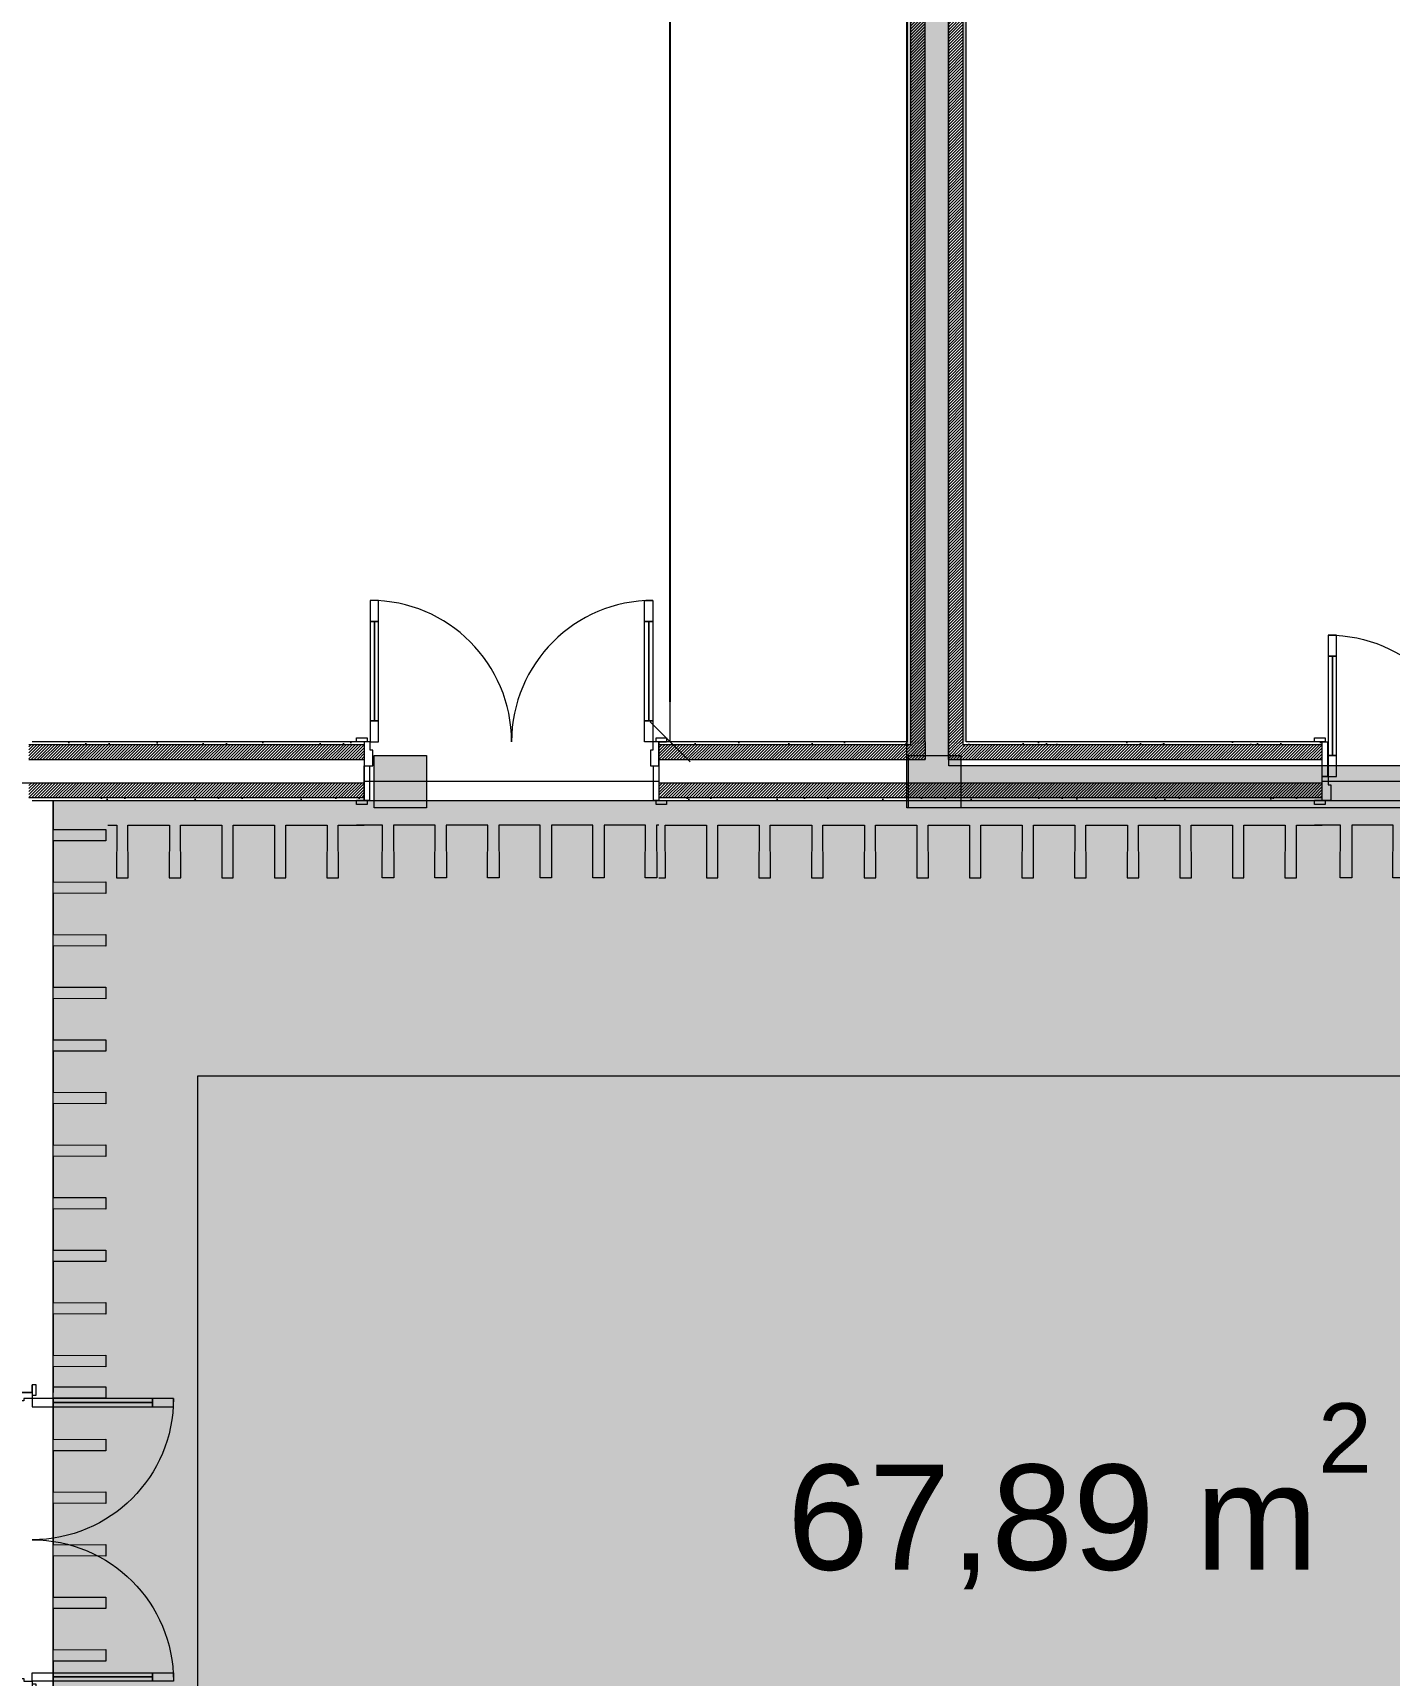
# Model space of a CAD drawing. Header units: millimetres. Extents: x -284281 to 1648660, y -821378 to -151356.
# Drawn here: x -240550 to -234104, y -221054 to -213245 of the extents above; entities that cross this region are included whole.
import ezdxf

# ---------------------------------------------------------------- set-up
doc = ezdxf.new("R2010")
doc.units = ezdxf.units.MM
doc.header["$MEASUREMENT"] = 0
doc.set_wipeout_variables(frame=1)
doc.linetypes.add('Wipeout_Contour', pattern=[1000, 0, -1000])
doc.layers.get('Defpoints').update_dxf_attribs({"color": 250})
for name, color, linetype in [('Cotations - 1_100', 7, 'Continuous'), ('Intérieur - Agencement', 7, 'Continuous'), ('Nouveau_Co-Structure', 7, 'Continuous'), ('Portes ARCHICAD', 7, 'Continuous'), ('Sols_ Dalles', 7, 'Continuous')]:
    doc.layers.add(name, color=color, linetype=linetype)
doc.styles.add('STYLE_GENERE_2', font='arial.ttf')
doc.dimstyles.new('STYLE_GENERE__1', dxfattribs={"dimtxt": 250, "dimasz": 190, "dimexe": 0.18, "dimexo": 0.0625, "dimgap": 0, "dimtad": 1, "dimtih": 1, "dimtoh": 1, "dimlfac": 0.001, "dimzin": 0, "dimdsep": 46, "dimtxsty": 'STYLE_GENERE_2', "dimblk": 'ARROWHEAD_6', "dimblk1": 'ARROWHEAD_6', "dimblk2": 'ARROWHEAD_6', "dimcen": 0.09, "dimse1": 1, "dimse2": 1, "dimclrd": 7, "dimclre": 7, "dimclrt": 7, "dimazin": 0, "dimtfac": 1, "dimtdec": 4, "dimtmove": 0, "dimatfit": 3, "dimfxl": 1, "dimtolj": 1, "dimtzin": 0, "dimarcsym": 0})
doc.dimstyles.new('STYLE_GENERE__2', dxfattribs={"dimtxt": 250, "dimasz": 190, "dimexe": 0.18, "dimexo": 0.0625, "dimgap": 0, "dimtad": 1, "dimlfac": 0.001, "dimzin": 0, "dimdsep": 46, "dimtxsty": 'STYLE_GENERE_2', "dimblk": 'ARROWHEAD_6', "dimblk1": 'ARROWHEAD_6', "dimblk2": 'ARROWHEAD_6', "dimcen": 0.09, "dimse1": 1, "dimse2": 1, "dimclrd": 7, "dimclre": 7, "dimclrt": 7, "dimazin": 0, "dimtfac": 1, "dimtdec": 4, "dimtmove": 0, "dimatfit": 3, "dimfxl": 1, "dimtolj": 1, "dimtzin": 0, "dimarcsym": 0})
pattern_1 = [(45, (0, 175), (-55.68466, 55.68466), [0, -52.5, 0, -78.75]), (110, (175, 175), (74.000794, 26.934086), [0, -38.5, 0, -66.5])]
pattern_2 = [(45, (0, 0), (-7.0710678, 7.0710678), [])]

# ---------------------------------------------------------------- blocks, each defined once
blk = doc.blocks.new('Porte double 25')
at = {"layer": 'Portes ARCHICAD', "color": 7, "linetype": 'Continuous', "lineweight": 5}
for p, q in [((-672, 672), (-672, 572)), ((-632, 672), (-672, 672)), ((-632, 572), (-632, 672)), ((632, 572), (632, 672)), ((632, 672), (672, 672)), ((672, 672), (672, 572)), ((-672, 572), (-632, 572)), ((-652, 572), (-652, 100)), ((672, 572), (632, 572)), ((652, 572), (652, 100)), ((-632, 100), (-672, 100)), ((-672, 100), (-672, 0)), ((-632, 0), (-632, 100)), ((632, 0), (632, 100)), ((632, 100), (672, 100)), ((672, 100), (672, 0)), ((-737, 0), (-737, 19)), ((-737, 19), (-687, 19)), ((-687, 0), (-737, 0)), ((-700, 0), (-737, 0)), ((-700, 0), (-737, 0)), ((-672, 0), (-700, 0)), ((-700, 0), (-700, -115)), ((-700, 0), (-700, -15)), ((-700, 0), (-700, -15)), ((-687, 19), (-687, 0)), ((-672, -40), (-672, 0)), ((-672, 0), (-632, 0)), ((672, 0), (632, 0)), ((700, 0), (672, 0)), ((672, 0), (672, -40)), ((687, 19), (737, 19)), ((687, 0), (687, 19)), ((737, 0), (687, 0)), ((700, -115), (700, 0)), ((700, 0), (700, -15)), ((700, 0), (700, -15)), ((700, 0), (737, 0)), ((700, 0), (737, 0)), ((737, 19), (737, 0)), ((-700, -15), (-700, -85)), ((-700, -15), (-700, -85)), ((-660, -40), (-672, -40)), ((-660, -115), (-660, -40)), ((672, -40), (660, -40)), ((660, -40), (660, -115)), ((700, -15), (700, -85)), ((700, -15), (700, -85)), ((-700, -85), (-700, -115)), ((-700, -85), (-700, -115)), ((-700, -280), (-700, -115)), ((-700, -115), (-675, -115)), ((-700, -115), (-660, -115)), ((-700, -115), (-700, -195)), ((-700, -115), (-700, -195)), ((-675, -115), (-675, -280)), ((660, -115), (700, -115)), ((675, -280), (675, -115)), ((675, -115), (700, -115)), ((700, -85), (700, -115)), ((700, -85), (700, -115)), ((700, -115), (700, -280)), ((700, -115), (700, -195)), ((700, -115), (700, -195)), ((-700, -195), (-700, -265)), ((-700, -195), (-700, -265)), ((700, -195), (700, -265)), ((700, -195), (700, -265)), ((-737, -299), (-737, -280)), ((-737, -280), (-687, -280)), ((-700, -280), (-737, -280)), ((-700, -280), (-737, -280)), ((-687, -299), (-737, -299)), ((-700, -265), (-700, -280)), ((-700, -265), (-700, -280)), ((-675, -280), (-700, -280)), ((-687, -280), (-687, -299)), ((700, -280), (675, -280)), ((687, -280), (737, -280)), ((687, -299), (687, -280)), ((737, -299), (687, -299)), ((700, -265), (700, -280)), ((700, -265), (700, -280)), ((700, -280), (737, -280)), ((700, -280), (737, -280)), ((737, -280), (737, -299))]:
    blk.add_line(p, q, dxfattribs=at)
at = {"layer": 'Portes ARCHICAD', "color": 7, "linetype": 'Continuous', "lineweight": 5, "flags": 128}
for points in [[(-672, 572), (-672, 100), (-652, 100), (-652, 572)], [(-652, 572), (-652, 100), (-632, 100), (-632, 572)], [(652, 572), (652, 100), (632, 100), (632, 572)], [(672, 572), (672, 100), (652, 100), (652, 572)]]:
    blk.add_lwpolyline(points, close=True, dxfattribs=at)
at = {"layer": 'Portes ARCHICAD', "color": 7, "linetype": 'Continuous', "lineweight": 5}
for centre, start, end in [((-672, 0), 0, 90), ((672, 0), 90, 180)]:
    blk.add_arc(centre, 672, start, end, dxfattribs=at)
blk = doc.blocks.new('Mur_8_1', base_point=(185576, -188434))
at = {"layer": 'Portes ARCHICAD', "color": 7, "linetype": 'Continuous', "lineweight": 5, "xscale": -1, "zscale": 1000, "rotation": 270}
blk.add_blockref('Porte double 25', (185576, -220409.8), dxfattribs=at)
blk = doc.blocks.new('Porte double 25_2')
at = {"layer": 'Portes ARCHICAD', "color": 7, "linetype": 'Continuous', "lineweight": 5}
for p, q in [((-672, 672), (-672, 572)), ((-632, 672), (-672, 672)), ((-632, 572), (-632, 672)), ((632, 572), (632, 672)), ((632, 672), (672, 672)), ((672, 672), (672, 572)), ((-672, 572), (-632, 572)), ((-652, 572), (-652, 100)), ((672, 572), (632, 572)), ((652, 572), (652, 100)), ((-687, 184), (-737, 184)), ((-737, 184), (-737, 165)), ((-737, 165), (-687, 165)), ((-700, 165), (-737, 165)), ((-700, 165), (-737, 165)), ((-675, 165), (-700, 165)), ((-700, 165), (-700, 0)), ((-700, 150), (-700, 165)), ((-700, 150), (-700, 165)), ((-687, 165), (-687, 184)), ((-675, 0), (-675, 165)), ((700, 165), (675, 165)), ((675, 165), (675, 0)), ((737, 184), (687, 184)), ((687, 184), (687, 165)), ((687, 165), (737, 165)), ((700, 0), (700, 165)), ((700, 150), (700, 165)), ((700, 150), (700, 165)), ((700, 165), (737, 165)), ((700, 165), (737, 165)), ((737, 165), (737, 184)), ((-700, 80), (-700, 150)), ((-700, 80), (-700, 150)), ((-700, 0), (-700, 80)), ((-700, 0), (-700, 80)), ((-632, 100), (-672, 100)), ((-672, 100), (-672, 0)), ((-632, 0), (-632, 100)), ((632, 0), (632, 100)), ((632, 100), (672, 100)), ((672, 100), (672, 0)), ((700, 80), (700, 150)), ((700, 80), (700, 150)), ((700, 0), (700, 80)), ((700, 0), (700, 80)), ((-700, 0), (-675, 0)), ((-672, 0), (-700, 0)), ((-700, 0), (-700, -115)), ((-700, -30), (-700, 0)), ((-700, -30), (-700, 0)), ((-672, -40), (-672, 0)), ((-672, 0), (-632, 0)), ((672, 0), (632, 0)), ((700, 0), (672, 0)), ((672, 0), (672, -40)), ((675, 0), (700, 0)), ((700, -115), (700, 0)), ((700, -30), (700, 0)), ((700, -30), (700, 0)), ((-700, -100), (-700, -30)), ((-700, -100), (-700, -30)), ((-660, -40), (-672, -40)), ((-660, -115), (-660, -40)), ((672, -40), (660, -40)), ((660, -40), (660, -115)), ((700, -100), (700, -30)), ((700, -100), (700, -30)), ((-687, -115), (-737, -115)), ((-737, -115), (-737, -134)), ((-700, -115), (-737, -115)), ((-700, -115), (-737, -115)), ((-737, -134), (-687, -134)), ((-700, -115), (-700, -100)), ((-700, -115), (-700, -100)), ((-700, -115), (-660, -115)), ((-687, -134), (-687, -115)), ((660, -115), (700, -115)), ((737, -115), (687, -115)), ((687, -115), (687, -134)), ((687, -134), (737, -134)), ((700, -115), (700, -100)), ((700, -115), (700, -100)), ((700, -115), (737, -115)), ((700, -115), (737, -115)), ((737, -134), (737, -115))]:
    blk.add_line(p, q, dxfattribs=at)
at = {"layer": 'Portes ARCHICAD', "color": 7, "linetype": 'Continuous', "lineweight": 5, "flags": 128}
for points in [[(-672, 572), (-672, 100), (-652, 100), (-652, 572)], [(-652, 572), (-652, 100), (-632, 100), (-632, 572)], [(652, 572), (652, 100), (632, 100), (632, 572)], [(672, 572), (672, 100), (652, 100), (652, 572)]]:
    blk.add_lwpolyline(points, close=True, dxfattribs=at)
at = {"layer": 'Portes ARCHICAD', "color": 7, "linetype": 'Continuous', "lineweight": 5}
for centre, start, end in [((-672, 0), 0, 90), ((672, 0), 90, 180)]:
    blk.add_arc(centre, 672, start, end, dxfattribs=at)
blk = doc.blocks.new('Mur_22_1', base_point=(195375, -216895.6))
at = {"color": 254, "linetype": 'Wipeout_Contour', "lineweight": 0, "ltscale": 1143034.382763726}
blk.add_wipeout([(185576, -216615.6), (185576, -216630.6), (187154.8, -216630.6), (187154.8, -216615.6)], dxfattribs=at)
at = {"color": 254, "linetype": 'Wipeout_Contour', "lineweight": 0, "ltscale": 1150315.724645996}
blk.add_wipeout([(188554.8, -216630.6), (189735.5, -216630.6), (189735.5, -216615.6), (188554.8, -216615.6)], dxfattribs=at)
at = {"color": 254, "linetype": 'Wipeout_Contour', "lineweight": 0, "ltscale": 1152587.423709942}
blk.add_wipeout([(190015.5, -216615.6), (190000.5, -216615.6), (190000.5, -216630.6), (190015.5, -216630.6)], dxfattribs=at)
at = {"color": 254, "linetype": 'Wipeout_Contour', "lineweight": 0, "ltscale": 1143838.141313362}
blk.add_wipeout([(185576, -216895.6), (187154.8, -216895.6), (187154.8, -216880.6), (185576, -216880.6)], dxfattribs=at)
at = {"color": 254, "linetype": 'Wipeout_Contour', "lineweight": 0, "ltscale": 1153719.493113575}
blk.add_wipeout([(191708, -216880.6), (188554.8, -216880.6), (188554.8, -216895.6), (191708, -216895.6)], dxfattribs=at)
at = {"linetype": 'Continuous', "lineweight": 5, "true_color": 0x5f5f5f}
h = blk.add_hatch(dxfattribs=at)
h.set_pattern_fill('ENDUIT_0001', color=251, style=0, pattern_type=2)
h.set_pattern_definition(pattern_1)
h.paths.add_polyline_path([(185576, -216615.6), (185576, -216630.6), (187154.8, -216630.6), (187154.8, -216615.6)])
h = blk.add_hatch(dxfattribs=at)
h.set_pattern_fill('ENDUIT_0001', color=251, style=0, pattern_type=2)
h.set_pattern_definition(pattern_1)
h.paths.add_polyline_path([(188554.8, -216630.6), (189735.5, -216630.6), (189735.5, -216615.6), (188554.8, -216615.6)])
h = blk.add_hatch(dxfattribs=at)
h.set_pattern_fill('ENDUIT_0001', color=251, style=0, pattern_type=2)
h.set_pattern_definition(pattern_1)
h.paths.add_polyline_path([(190015.5, -216615.6), (190000.5, -216615.6), (190000.5, -216630.6), (190015.5, -216630.6)])
h = blk.add_hatch(dxfattribs=at)
h.set_pattern_fill('ENDUIT_0001', color=251, style=0, pattern_type=2)
h.set_pattern_definition(pattern_1)
h.paths.add_polyline_path([(185576, -216895.6), (187154.8, -216895.6), (187154.8, -216880.6), (185576, -216880.6)])
h = blk.add_hatch(dxfattribs=at)
h.set_pattern_fill('ENDUIT_0001', color=251, style=0, pattern_type=2)
h.set_pattern_definition(pattern_1)
h.paths.add_polyline_path([(191708, -216880.6), (188554.8, -216880.6), (188554.8, -216895.6), (191708, -216895.6)])
at = {"color": 254, "linetype": 'Wipeout_Contour', "lineweight": 0, "ltscale": 1151888.72062295}
blk.add_wipeout([(189750.5, -216615.6), (189735.5, -216615.6), (189735.5, -216630.6), (189750.5, -216630.6)], dxfattribs=at)
at = {"color": 254, "linetype": 'Wipeout_Contour', "lineweight": 0, "ltscale": 1154844.970429118}
blk.add_wipeout([(190015.5, -216615.6), (190015.5, -216630.6), (191708, -216630.6), (191708, -216615.6)], dxfattribs=at)
at = {"color": 254, "linetype": 'Wipeout_Contour', "lineweight": 0, "ltscale": 1143689.706429991}
blk.add_wipeout([(185561, -216810.6), (185561, -216880.6), (187154.8, -216880.6), (187154.8, -216810.6)], dxfattribs=at)
at = {"color": 254, "linetype": 'Wipeout_Contour', "lineweight": 0, "ltscale": 1153591.667052394}
blk.add_wipeout([(188554.8, -216880.6), (191708, -216880.6), (191708, -216810.6), (188554.8, -216810.6)], dxfattribs=at)
at = {"linetype": 'Continuous', "lineweight": 5, "true_color": 0x5f5f5f}
h = blk.add_hatch(dxfattribs=at)
h.set_pattern_fill('ENDUIT_0001', color=251, style=0, pattern_type=2)
h.set_pattern_definition(pattern_1)
h.paths.add_polyline_path([(189750.5, -216615.6), (189735.5, -216615.6), (189735.5, -216630.6), (189750.5, -216630.6)])
h = blk.add_hatch(dxfattribs=at)
h.set_pattern_fill('ENDUIT_0001', color=251, style=0, pattern_type=2)
h.set_pattern_definition(pattern_1)
h.paths.add_polyline_path([(190015.5, -216615.6), (190015.5, -216630.6), (191708, -216630.6), (191708, -216615.6)])
h = blk.add_hatch(dxfattribs=at)
h.set_pattern_fill('BRIQUES_TERRE_CUITE__INT_97', color=251, style=0, pattern_type=2)
h.set_pattern_definition(pattern_2)
h.paths.add_polyline_path([(185561, -216810.6), (185561, -216880.6), (187154.8, -216880.6), (187154.8, -216810.6)])
h = blk.add_hatch(dxfattribs=at)
h.set_pattern_fill('BRIQUES_TERRE_CUITE__INT_97', color=251, style=0, pattern_type=2)
h.set_pattern_definition(pattern_2)
h.paths.add_polyline_path([(188554.8, -216880.6), (191708, -216880.6), (191708, -216810.6), (188554.8, -216810.6)])
at = {"color": 7, "linetype": 'Continuous', "lineweight": 5}
for p, q in [((185561, -216880.6), (187154.8, -216880.6)), ((187154.8, -216895.6), (187117.8, -216895.6)), ((187154.8, -216880.6), (187154.8, -216895.6)), ((188554.8, -216880.6), (191708, -216880.6)), ((188554.8, -216880.6), (188554.8, -216895.6)), ((188554.8, -216895.6), (188591.8, -216895.6)), ((191708, -216895.6), (191671, -216895.6)), ((191708, -216895.6), (191708, -216880.6))]:
    blk.add_line(p, q, dxfattribs=at)
at = {"color": 7, "linetype": 'Continuous', "lineweight": 5, "flags": 128}
for points in [[(185576, -216895.6), (187154.8, -216895.6)], [(188554.8, -216895.6), (191708, -216895.6)]]:
    blk.add_lwpolyline(points, dxfattribs=at)
at = {"color": 254, "linetype": 'Wipeout_Contour', "lineweight": 0, "ltscale": 1143325.672662652}
blk.add_wipeout([(185491, -216700.6), (185491, -216810.6), (187154.8, -216810.6), (187154.8, -216700.6)], dxfattribs=at)
at = {"color": 254, "linetype": 'Wipeout_Contour', "lineweight": 0, "ltscale": 1150827.0025821}
blk.add_wipeout([(189820.5, -216700.6), (188554.8, -216700.6), (188554.8, -216810.6), (189820.5, -216810.6)], dxfattribs=at)
at = {"color": 7, "linetype": 'Continuous', "lineweight": 5}
for p, q in [((185491, -216810.6), (187154.8, -216810.6)), ((187154.8, -216810.6), (187154.8, -216880.6)), ((188554.8, -216810.6), (188554.8, -216880.6))]:
    blk.add_line(p, q, dxfattribs=at)
at = {"color": 254, "linetype": 'Wipeout_Contour', "lineweight": 0, "ltscale": 1143143.74796715}
blk.add_wipeout([(185561, -216630.6), (185561, -216700.6), (187154.8, -216700.6), (187154.8, -216630.6)], dxfattribs=at)
at = {"color": 254, "linetype": 'Wipeout_Contour', "lineweight": 0, "ltscale": 1150463.553626351}
blk.add_wipeout([(189750.5, -216630.6), (188554.8, -216630.6), (188554.8, -216700.6), (189750.5, -216700.6)], dxfattribs=at)
at = {"color": 254, "linetype": 'Wipeout_Contour', "lineweight": 0, "ltscale": 1152636.641386601}
blk.add_wipeout([(189930.5, -216700.6), (189820.5, -216700.6), (189820.5, -216810.6), (189930.5, -216810.6)], dxfattribs=at)
at = {"linetype": 'Continuous', "lineweight": 5, "true_color": 0x5f5f5f}
h = blk.add_hatch(dxfattribs=at)
h.set_pattern_fill('BRIQUES_TERRE_CUITE__INT_97', color=251, style=0, pattern_type=2)
h.set_pattern_definition(pattern_2)
h.paths.add_polyline_path([(185561, -216630.6), (185561, -216700.6), (187154.8, -216700.6), (187154.8, -216630.6)])
h = blk.add_hatch(dxfattribs=at)
h.set_pattern_fill('BRIQUES_TERRE_CUITE__INT_97', color=251, style=0, pattern_type=2)
h.set_pattern_definition(pattern_2)
h.paths.add_polyline_path([(189750.5, -216630.6), (188554.8, -216630.6), (188554.8, -216700.6), (189750.5, -216700.6)])
at = {"color": 7, "linetype": 'Continuous', "lineweight": 5}
for p, q in [((187154.8, -216630.6), (185561, -216630.6)), ((187154.8, -216615.6), (187117.8, -216615.6)), ((187154.8, -216615.6), (187154.8, -216630.6)), ((187154.8, -216630.6), (187154.8, -216700.6)), ((188554.8, -216615.6), (188591.8, -216615.6)), ((188554.8, -216615.6), (188554.8, -216630.6)), ((188554.8, -216630.6), (188554.8, -216700.6)), ((185561, -216700.6), (187154.8, -216700.6)), ((187154.8, -216700.6), (187154.8, -216730.6)), ((187154.8, -216730.6), (187154.8, -216810.6)), ((188554.8, -216700.6), (188554.8, -216730.6)), ((188554.8, -216730.6), (188554.8, -216810.6)), ((188554.8, -216810.6), (189820.5, -216810.6))]:
    blk.add_line(p, q, dxfattribs=at)
at = {"color": 7, "linetype": 'Continuous', "lineweight": 5, "flags": 128}
blk.add_lwpolyline([(187154.8, -216615.6), (185576, -216615.6)], dxfattribs=at)
at = {"layer": 'Portes ARCHICAD', "color": 7, "linetype": 'Continuous', "lineweight": 5, "zscale": 1000}
blk.add_blockref('Porte double 25', (187854.8, -216615.6), dxfattribs=at)
at = {"color": 254, "linetype": 'Wipeout_Contour', "lineweight": 0, "ltscale": 1155130.648851723}
blk.add_wipeout([(189930.5, -216700.6), (189930.5, -216810.6), (191708, -216810.6), (191708, -216700.6)], dxfattribs=at)
at = {"color": 7, "linetype": 'Continuous', "lineweight": 5}
for p, q in [((189820.5, -216810.6), (189930.5, -216810.6)), ((189930.5, -216810.6), (191708, -216810.6)), ((191708, -216810.6), (191708, -216780.6)), ((191708, -216880.6), (191708, -216810.6))]:
    blk.add_line(p, q, dxfattribs=at)
at = {"color": 254, "linetype": 'Wipeout_Contour', "lineweight": 0, "ltscale": 1152128.621095307}
blk.add_wipeout([(189820.5, -216630.6), (189750.5, -216630.6), (189750.5, -216700.6), (189820.5, -216700.6)], dxfattribs=at)
at = {"color": 254, "linetype": 'Wipeout_Contour', "lineweight": 0, "ltscale": 1152603.159230792}
blk.add_wipeout([(190000.5, -216630.6), (189930.5, -216630.6), (189930.5, -216700.6), (190000.5, -216700.6)], dxfattribs=at)
at = {"linetype": 'Continuous', "lineweight": 5, "true_color": 0x5f5f5f}
h = blk.add_hatch(dxfattribs=at)
h.set_pattern_fill('BRIQUES_TERRE_CUITE__INT_97', color=251, style=0, pattern_type=2)
h.set_pattern_definition(pattern_2)
h.paths.add_polyline_path([(189820.5, -216630.6), (189750.5, -216630.6), (189750.5, -216700.6), (189820.5, -216700.6)])
h = blk.add_hatch(dxfattribs=at)
h.set_pattern_fill('BRIQUES_TERRE_CUITE__INT_97', color=251, style=0, pattern_type=2)
h.set_pattern_definition(pattern_2)
h.paths.add_polyline_path([(190000.5, -216630.6), (189930.5, -216630.6), (189930.5, -216700.6), (190000.5, -216700.6)])
at = {"color": 7, "linetype": 'Continuous', "lineweight": 5}
for p, q in [((189750.5, -216630.6), (188554.8, -216630.6)), ((189750.5, -216615.6), (189750.5, -216630.6)), ((189820.5, -216630.6), (189820.5, -216700.6)), ((189930.5, -216700.6), (189930.5, -216630.6)), ((188554.8, -216700.6), (189750.5, -216700.6)), ((189750.5, -216700.6), (189820.5, -216700.6))]:
    blk.add_line(p, q, dxfattribs=at)
at = {"color": 7, "linetype": 'Continuous', "lineweight": 5, "flags": 128}
blk.add_lwpolyline([(189735.5, -216615.6), (188554.8, -216615.6)], dxfattribs=at)
at = {"color": 254, "linetype": 'Wipeout_Contour', "lineweight": 0, "ltscale": 1154952.752458052}
blk.add_wipeout([(190000.5, -216630.6), (190000.5, -216700.6), (191708, -216700.6), (191708, -216630.6)], dxfattribs=at)
at = {"linetype": 'Continuous', "lineweight": 5, "true_color": 0x5f5f5f}
h = blk.add_hatch(dxfattribs=at)
h.set_pattern_fill('BRIQUES_TERRE_CUITE__INT_97', color=251, style=0, pattern_type=2)
h.set_pattern_definition(pattern_2)
h.paths.add_polyline_path([(190000.5, -216630.6), (190000.5, -216700.6), (191708, -216700.6), (191708, -216630.6)])
at = {"color": 7, "linetype": 'Continuous', "lineweight": 5}
for p, q in [((190000.5, -216630.6), (190000.5, -216615.6)), ((191708, -216630.6), (190000.5, -216630.6)), ((191708, -216615.6), (191671, -216615.6)), ((191708, -216630.6), (191708, -216615.6)), ((191708, -216700.6), (191708, -216630.6)), ((189930.5, -216700.6), (190000.5, -216700.6)), ((190000.5, -216700.6), (191708, -216700.6)), ((191708, -216780.6), (191708, -216700.6))]:
    blk.add_line(p, q, dxfattribs=at)
at = {"color": 7, "linetype": 'Continuous', "lineweight": 5, "flags": 128}
blk.add_lwpolyline([(191708, -216615.6), (190015.5, -216615.6)], dxfattribs=at)
at = {"layer": 'Portes ARCHICAD', "color": 7, "linetype": 'Continuous', "lineweight": 5, "xscale": -1, "zscale": 1000}
blk.add_blockref('Porte double 25_2', (192408, -216780.6), dxfattribs=at)
blk = doc.blocks.new('Mur_24_1', base_point=(189875.5, -205895.6))
at = {"color": 254, "linetype": 'Wipeout_Contour', "lineweight": 0, "ltscale": 1152000.744328345}
blk.add_wipeout([(189820.5, -216615.6), (189750.5, -216615.6), (189750.5, -216630.6), (189820.5, -216630.6)], dxfattribs=at)
at = {"linetype": 'Continuous', "lineweight": 5, "true_color": 0x5f5f5f}
h = blk.add_hatch(dxfattribs=at)
h.set_pattern_fill('BRIQUES_TERRE_CUITE__INT_97', color=251, style=0, pattern_type=2)
h.set_pattern_definition(pattern_2)
h.paths.add_polyline_path([(189820.5, -216615.6), (189750.5, -216615.6), (189750.5, -216630.6), (189820.5, -216630.6)])
at = {"color": 254, "linetype": 'Wipeout_Contour', "lineweight": 0, "ltscale": 1136328.625773627}
blk.add_wipeout([(189735.5, -206175.6), (189735.5, -216615.6), (189750.5, -216615.6), (189750.5, -206175.6)], dxfattribs=at)
at = {"color": 254, "linetype": 'Wipeout_Contour', "lineweight": 0, "ltscale": 1152238.015053787}
blk.add_wipeout([(189930.5, -216615.6), (189820.5, -216615.6), (189820.5, -216630.6), (189930.5, -216630.6)], dxfattribs=at)
at = {"linetype": 'Continuous', "lineweight": 5, "true_color": 0x5f5f5f}
h = blk.add_hatch(dxfattribs=at)
h.set_pattern_fill('ENDUIT_0001', color=251, style=0, pattern_type=2)
h.set_pattern_definition(pattern_1)
h.paths.add_polyline_path([(189735.5, -206175.6), (189735.5, -216615.6), (189750.5, -216615.6), (189750.5, -206175.6)])
at = {"color": 254, "linetype": 'Wipeout_Contour', "lineweight": 0, "ltscale": 1152475.33511401}
blk.add_wipeout([(190000.5, -216615.6), (189930.5, -216615.6), (189930.5, -216630.6), (190000.5, -216630.6)], dxfattribs=at)
at = {"linetype": 'Continuous', "lineweight": 5, "true_color": 0x5f5f5f}
h = blk.add_hatch(dxfattribs=at)
h.set_pattern_fill('BRIQUES_TERRE_CUITE__INT_97', color=251, style=0, pattern_type=2)
h.set_pattern_definition(pattern_2)
h.paths.add_polyline_path([(190000.5, -216615.6), (189930.5, -216615.6), (189930.5, -216630.6), (190000.5, -216630.6)])
at = {"color": 254, "linetype": 'Wipeout_Contour', "lineweight": 0, "ltscale": 1137037.022736551}
blk.add_wipeout([(190015.5, -216615.6), (190015.5, -206175.6), (190000.5, -206175.6), (190000.5, -216615.6)], dxfattribs=at)
at = {"color": 254, "linetype": 'Wipeout_Contour', "lineweight": 0, "ltscale": 1152365.865494178}
blk.add_wipeout([(189930.5, -216630.6), (189820.5, -216630.6), (189820.5, -216700.6), (189930.5, -216700.6)], dxfattribs=at)
at = {"linetype": 'Continuous', "lineweight": 5, "true_color": 0x5f5f5f}
h = blk.add_hatch(dxfattribs=at)
h.set_pattern_fill('ENDUIT_0001', color=251, style=0, pattern_type=2)
h.set_pattern_definition(pattern_1)
h.paths.add_polyline_path([(190015.5, -216615.6), (190015.5, -206175.6), (190000.5, -206175.6), (190000.5, -216615.6)])
at = {"color": 254, "linetype": 'Wipeout_Contour', "lineweight": 0, "ltscale": 1136923.379735418}
blk.add_wipeout([(190000.5, -216615.6), (190000.5, -206175.6), (189930.5, -206175.6), (189930.5, -216615.6)], dxfattribs=at)
at = {"linetype": 'Continuous', "lineweight": 5, "true_color": 0x5f5f5f}
h = blk.add_hatch(dxfattribs=at)
h.set_pattern_fill('BRIQUES_TERRE_CUITE__INT_97', color=251, style=0, pattern_type=2)
h.set_pattern_definition(pattern_2)
h.paths.add_polyline_path([(190000.5, -216615.6), (190000.5, -206175.6), (189930.5, -206175.6), (189930.5, -216615.6)])
at = {"color": 7, "linetype": 'Continuous', "lineweight": 5}
for p, q in [((190000.5, -216615.6), (190000.5, -206175.6)), ((190000.5, -216630.6), (190000.5, -216615.6))]:
    blk.add_line(p, q, dxfattribs=at)
at = {"color": 7, "linetype": 'Continuous', "lineweight": 5, "flags": 128}
blk.add_lwpolyline([(190015.5, -216615.6), (190015.5, -206175.6)], dxfattribs=at)
at = {"color": 254, "linetype": 'Wipeout_Contour', "lineweight": 0, "ltscale": 1136682.767622772}
blk.add_wipeout([(189930.5, -216615.6), (189930.5, -206175.6), (189820.5, -206175.6), (189820.5, -216615.6)], dxfattribs=at)
at = {"color": 7, "linetype": 'Continuous', "lineweight": 5}
for p, q in [((189930.5, -216615.6), (189930.5, -206175.6)), ((189930.5, -216630.6), (189930.5, -216615.6)), ((189930.5, -216700.6), (189930.5, -216630.6))]:
    blk.add_line(p, q, dxfattribs=at)
at = {"color": 254, "linetype": 'Wipeout_Contour', "lineweight": 0, "ltscale": 1136442.204430069}
blk.add_wipeout([(189820.5, -216615.6), (189820.5, -206175.6), (189750.5, -206175.6), (189750.5, -216615.6)], dxfattribs=at)
at = {"linetype": 'Continuous', "lineweight": 5, "true_color": 0x5f5f5f}
h = blk.add_hatch(dxfattribs=at)
h.set_pattern_fill('BRIQUES_TERRE_CUITE__INT_97', color=251, style=0, pattern_type=2)
h.set_pattern_definition(pattern_2)
h.paths.add_polyline_path([(189820.5, -216615.6), (189820.5, -206175.6), (189750.5, -206175.6), (189750.5, -216615.6)])
at = {"color": 7, "linetype": 'Continuous', "lineweight": 5}
for p, q in [((189750.5, -206175.6), (189750.5, -216615.6)), ((189820.5, -216615.6), (189820.5, -206175.6)), ((189750.5, -216615.6), (189750.5, -216630.6)), ((189820.5, -216615.6), (189820.5, -216630.6)), ((189820.5, -216630.6), (189820.5, -216700.6))]:
    blk.add_line(p, q, dxfattribs=at)
at = {"color": 7, "linetype": 'Continuous', "lineweight": 5, "flags": 128}
blk.add_lwpolyline([(189735.5, -206175.6), (189735.5, -216615.6)], dxfattribs=at)
blk = doc.blocks.new('Tôle profilée 25_21')
at = {"color": 7, "linetype": 'Continuous', "lineweight": 5}
for p, q in [((0, 2814.2), (0, 2676.5)), ((-250, 2677.5), (-250, 2650)), ((0, 2676.5), (-250, 2677.5)), ((-250, 2650), (-250, 2622.5)), ((-250, 2622.5), (0, 2623.5)), ((0, 2623.5), (0, 2426.5)), ((-250, 2427.5), (-250, 2400)), ((0, 2426.5), (-250, 2427.5)), ((-250, 2400), (-250, 2372.5)), ((-250, 2372.5), (0, 2373.5)), ((0, 2373.5), (0, 2176.5)), ((-250, 2177.5), (-250, 2150)), ((0, 2176.5), (-250, 2177.5)), ((-250, 2150), (-250, 2122.5)), ((-250, 2122.5), (0, 2123.5)), ((0, 2123.5), (0, 1926.5)), ((-250, 1927.5), (-250, 1900)), ((0, 1926.5), (-250, 1927.5)), ((-250, 1900), (-250, 1872.5)), ((-250, 1872.5), (0, 1873.5)), ((0, 1873.5), (0, 1676.5)), ((-250, 1677.5), (-250, 1650)), ((0, 1676.5), (-250, 1677.5)), ((-250, 1650), (-250, 1622.5)), ((-250, 1622.5), (0, 1623.5)), ((0, 1623.5), (0, 1426.5)), ((-250, 1427.5), (-250, 1400)), ((0, 1426.5), (-250, 1427.5)), ((-250, 1400), (-250, 1372.5)), ((-250, 1372.5), (0, 1373.5)), ((0, 1373.5), (0, 1176.5)), ((-250, 1177.5), (-250, 1150)), ((0, 1176.5), (-250, 1177.5)), ((-250, 1150), (-250, 1122.5)), ((-250, 1122.5), (0, 1123.5)), ((0, 1123.5), (0, 926.5)), ((-250, 927.5), (-250, 900)), ((0, 926.5), (-250, 927.5)), ((-250, 900), (-250, 872.5)), ((-250, 872.5), (0, 873.5)), ((0, 873.5), (0, 676.5)), ((-250, 677.5), (-250, 650)), ((0, 676.5), (-250, 677.5)), ((-250, 650), (-250, 622.5)), ((-250, 622.5), (0, 623.5)), ((0, 623.5), (0, 426.5)), ((-250, 427.5), (-250, 400)), ((0, 426.5), (-250, 427.5)), ((-250, 400), (-250, 372.5)), ((-250, 372.5), (0, 373.5)), ((0, 373.5), (0, 176.5)), ((-250, 177.5), (-250, 150)), ((0, 176.5), (-250, 177.5)), ((-250, 150), (-250, 122.5)), ((-250, 122.5), (0, 123.5)), ((0, 123.5), (0, 0))]:
    blk.add_line(p, q, dxfattribs=at)
blk = doc.blocks.new('Tôle profilée 25_23')
at = {"color": 7, "linetype": 'Continuous', "lineweight": 5}
for p, q in [((-250, 3153.3), (-250, 3150)), ((-250, 3150), (-250, 3122.5)), ((-250, 3122.5), (0, 3123.5)), ((0, 3123.5), (0, 2926.5)), ((-250, 2927.5), (-250, 2900)), ((0, 2926.5), (-250, 2927.5)), ((-250, 2900), (-250, 2872.5)), ((-250, 2872.5), (0, 2873.5)), ((0, 2873.5), (0, 2676.5)), ((-250, 2677.5), (-250, 2650)), ((0, 2676.5), (-250, 2677.5)), ((-250, 2650), (-250, 2622.5)), ((-250, 2622.5), (0, 2623.5)), ((0, 2623.5), (0, 2426.5)), ((-250, 2427.5), (-250, 2400)), ((0, 2426.5), (-250, 2427.5)), ((-250, 2400), (-250, 2372.5)), ((-250, 2372.5), (0, 2373.5)), ((0, 2373.5), (0, 2176.5)), ((-250, 2177.5), (-250, 2150)), ((0, 2176.5), (-250, 2177.5)), ((-250, 2150), (-250, 2122.5)), ((-250, 2122.5), (0, 2123.5)), ((0, 2123.5), (0, 1926.5)), ((-250, 1927.5), (-250, 1900)), ((0, 1926.5), (-250, 1927.5)), ((-250, 1900), (-250, 1872.5)), ((-250, 1872.5), (0, 1873.5)), ((0, 1873.5), (0, 1676.5)), ((-250, 1677.5), (-250, 1650)), ((0, 1676.5), (-250, 1677.5)), ((-250, 1650), (-250, 1622.5)), ((-250, 1622.5), (0, 1623.5)), ((0, 1623.5), (0, 1426.5)), ((-250, 1427.5), (-250, 1400)), ((0, 1426.5), (-250, 1427.5)), ((-250, 1400), (-250, 1372.5)), ((-250, 1372.5), (0, 1373.5)), ((0, 1373.5), (0, 1176.5)), ((-250, 1177.5), (-250, 1150)), ((0, 1176.5), (-250, 1177.5)), ((-250, 1150), (-250, 1122.5)), ((-250, 1122.5), (0, 1123.5)), ((0, 1123.5), (0, 926.5)), ((-250, 927.5), (-250, 900)), ((0, 926.5), (-250, 927.5)), ((-250, 900), (-250, 872.5)), ((-250, 872.5), (0, 873.5)), ((0, 873.5), (0, 676.5)), ((-250, 677.5), (-250, 650)), ((0, 676.5), (-250, 677.5)), ((-250, 650), (-250, 622.5)), ((-250, 622.5), (0, 623.5)), ((0, 623.5), (0, 426.5)), ((-250, 427.5), (-250, 400)), ((0, 426.5), (-250, 427.5)), ((-250, 400), (-250, 372.5)), ((-250, 372.5), (0, 373.5)), ((0, 373.5), (0, 176.5)), ((-250, 177.5), (-250, 150)), ((0, 176.5), (-250, 177.5)), ((-250, 150), (-250, 122.5)), ((-250, 122.5), (0, 123.5)), ((0, 123.5), (0, 0))]:
    blk.add_line(p, q, dxfattribs=at)
blk = doc.blocks.new('Tôle profilée 25_24')
at = {"color": 7, "linetype": 'Continuous', "lineweight": 5}
for p, q in [((-250, 1177.5), (-250, 1150)), ((0, 1176.5), (-250, 1177.5)), ((0, 1218.4), (0, 1176.5)), ((-250, 1150), (-250, 1122.5)), ((-250, 1122.5), (0, 1123.5)), ((0, 1123.5), (0, 926.5)), ((-250, 927.5), (-250, 900)), ((0, 926.5), (-250, 927.5)), ((-250, 900), (-250, 872.5)), ((-250, 872.5), (0, 873.5)), ((0, 873.5), (0, 676.5)), ((-250, 677.5), (-250, 650)), ((0, 676.5), (-250, 677.5)), ((-250, 650), (-250, 622.5)), ((-250, 622.5), (0, 623.5)), ((0, 623.5), (0, 426.5)), ((-250, 427.5), (-250, 400)), ((0, 426.5), (-250, 427.5)), ((-250, 400), (-250, 372.5)), ((-250, 372.5), (0, 373.5)), ((0, 373.5), (0, 176.5)), ((-250, 177.5), (-250, 150)), ((0, 176.5), (-250, 177.5)), ((-250, 150), (-250, 122.5)), ((-250, 122.5), (0, 123.5)), ((0, 123.5), (0, 0))]:
    blk.add_line(p, q, dxfattribs=at)
blk = doc.blocks.new('Tôle profilée 25_41')
at = {"color": 7, "linetype": 'Continuous', "lineweight": 5}
for p, q in [((-250, 1427.5), (-250, 1400)), ((0, 1426.5), (-250, 1427.5)), ((0, 1474), (0, 1426.5)), ((-250, 1400), (-250, 1372.5)), ((-250, 1372.5), (0, 1373.5)), ((0, 1373.5), (0, 1176.5)), ((-250, 1177.5), (-250, 1150)), ((0, 1176.5), (-250, 1177.5)), ((-250, 1150), (-250, 1122.5)), ((-250, 1122.5), (0, 1123.5)), ((0, 1123.5), (0, 926.5)), ((-250, 927.5), (-250, 900)), ((0, 926.5), (-250, 927.5)), ((-250, 900), (-250, 872.5)), ((-250, 872.5), (0, 873.5)), ((0, 873.5), (0, 676.5)), ((-250, 677.5), (-250, 650)), ((0, 676.5), (-250, 677.5)), ((-250, 650), (-250, 622.5)), ((-250, 622.5), (0, 623.5)), ((0, 623.5), (0, 426.5)), ((-250, 427.5), (-250, 400)), ((0, 426.5), (-250, 427.5)), ((-250, 400), (-250, 372.5)), ((-250, 372.5), (0, 373.5)), ((0, 373.5), (0, 176.5)), ((-250, 177.5), (-250, 150)), ((0, 176.5), (-250, 177.5)), ((-250, 150), (-250, 122.5)), ((-250, 122.5), (0, 123.5)), ((0, 123.5), (0, 0))]:
    blk.add_line(p, q, dxfattribs=at)
blk = doc.blocks.new('Tôle profilée 25_40')
at = {"color": 7, "linetype": 'Continuous', "lineweight": 5}
for p, q in [((-250, 1427.5), (-250, 1400)), ((0, 1426.5), (-250, 1427.5)), ((0, 1437), (0, 1426.5)), ((-250, 1400), (-250, 1372.5)), ((-250, 1372.5), (0, 1373.5)), ((0, 1373.5), (0, 1176.5)), ((-250, 1177.5), (-250, 1150)), ((0, 1176.5), (-250, 1177.5)), ((-250, 1150), (-250, 1122.5)), ((-250, 1122.5), (0, 1123.5)), ((0, 1123.5), (0, 926.5)), ((-250, 927.5), (-250, 900)), ((0, 926.5), (-250, 927.5)), ((-250, 900), (-250, 872.5)), ((-250, 872.5), (0, 873.5)), ((0, 873.5), (0, 676.5)), ((-250, 677.5), (-250, 650)), ((0, 676.5), (-250, 677.5)), ((-250, 650), (-250, 622.5)), ((-250, 622.5), (0, 623.5)), ((0, 623.5), (0, 426.5)), ((-250, 427.5), (-250, 400)), ((0, 426.5), (-250, 427.5)), ((-250, 400), (-250, 372.5)), ((-250, 372.5), (0, 373.5)), ((0, 373.5), (0, 176.5)), ((-250, 177.5), (-250, 150)), ((0, 176.5), (-250, 177.5)), ((-250, 150), (-250, 122.5)), ((-250, 122.5), (0, 123.5)), ((0, 123.5), (0, 0))]:
    blk.add_line(p, q, dxfattribs=at)
blk = doc.blocks.new('ARROWHEAD_6')
at = {"color": 0, "linetype": 'Continuous', "lineweight": 0}
for p, q in [((-0.5, -0.5), (0.5, 0.5)), ((0, 0), (-1, 0))]:
    blk.add_line(p, q, dxfattribs=at)
blk = doc.blocks.new('*D1315')
at = {"layer": 'Cotations - 1_100', "color": 7, "linetype": 'Continuous', "lineweight": -2, "transparency": 16777216}
blk.add_line((-235923.8, -212557.9), (-231224.3, -212557.9), dxfattribs=at)
at = {"layer": 'Defpoints', "color": 0, "linetype": 'Continuous', "transparency": 16777216}
for p in [(-236113.8, -211395.6), (-231034.3, -212557.9), (-231034.3, -216615.6)]:
    blk.add_point(p, dxfattribs=at)
at = {"layer": 'Cotations - 1_100', "color": 7, "linetype": 'Continuous', "lineweight": -2, "transparency": 16777216, "xscale": 190, "yscale": 190, "zscale": 190, "rotation": 180}
blk.add_blockref('ARROWHEAD_6', (-236113.8, -212557.9), dxfattribs=at)
at = {"layer": 'Cotations - 1_100', "color": 7, "linetype": 'Continuous', "lineweight": -2, "transparency": 16777216, "xscale": 190, "yscale": 190, "zscale": 190}
blk.add_blockref('ARROWHEAD_6', (-231034.3, -212557.9), dxfattribs=at)
at = {"layer": 'Cotations - 1_100', "color": 7, "linetype": 'Continuous', "lineweight": 5, "transparency": 16777216, "insert": (-233581.9, -212430.3), "char_height": 250, "attachment_point": 5, "style": 'STYLE_GENERE_2'}
blk.add_mtext('\\A1;5.08', dxfattribs=at)
blk = doc.blocks.new('*D1270')
at = {"layer": 'Cotations - 1_100', "color": 7, "linetype": 'Continuous', "lineweight": -2, "transparency": 16777216}
for p, q in [((-237520.6, -206365.6), (-237520.6, -210993.5)), ((-237520.6, -216425.6), (-237520.6, -211812.5))]:
    blk.add_line(p, q, dxfattribs=at)
at = {"layer": 'Defpoints', "color": 0, "linetype": 'Continuous', "transparency": 16777216}
for p in [(-240553.3, -206175.6), (-237520.6, -206175.6), (-240553.3, -216615.6)]:
    blk.add_point(p, dxfattribs=at)
at = {"layer": 'Cotations - 1_100', "color": 7, "linetype": 'Continuous', "lineweight": -2, "transparency": 16777216, "xscale": 190, "yscale": 190, "zscale": 190}
for p, rotation in [((-237520.6, -206175.6), 90), ((-237520.6, -216615.6), 270)]:
    blk.add_blockref('ARROWHEAD_6', p, dxfattribs=dict(at, rotation=rotation))
at = {"layer": 'Cotations - 1_100', "color": 7, "linetype": 'Continuous', "lineweight": 5, "transparency": 16777216, "insert": (-237520.6, -211403), "char_height": 250, "attachment_point": 5, "rotation": 90, "style": 'STYLE_GENERE_2'}
blk.add_mtext('\\A1;10.44', dxfattribs=at)

msp = doc.modelspace()

# ---------------------------------------------------------------- hatches: boundary and pattern name
at = {"layer": 'Intérieur - Agencement', "linetype": 'Continuous', "lineweight": 5}
msp.add_hatch(color=9, dxfattribs=at).paths.add_polyline_path([(-240453.29814, -216895.57011), (-230754.28973, -216895.57011), (-230754.28973, -223895.57011), (-240453.29814, -223895.57011)])

# ---------------------------------------------------------------- linework, layer by layer
at = {"layer": 'Intérieur - Agencement', "color": 7, "linetype": 'Continuous', "lineweight": 5, "flags": 128}
msp.add_lwpolyline([(-240453.29814, -216895.57011), (-230754.28973, -216895.57011), (-230754.28973, -223895.57011), (-240453.29814, -223895.57011)], close=True, dxfattribs=at)
at = {"layer": 'Sols_ Dalles', "color": 250, "linetype": 'Continuous', "lineweight": 5, "true_color": 0x1f1f1f}
for points in [[(-207516.38387, -253304.45116), (-207516.38387, -188319.45234), (-234766.38387, -188319.45234), (-234766.38387, -200289.45116), (-234766.38387, -205804.45116), (-231367.37547, -205804.45116), (-231367.37547, -216804.45116), (-241166.38387, -216804.45116), (-241166.38387, -223804.45116), (-231367.37547, -223804.45116), (-231367.37547, -258558.86328)], [(-229946.88387, -257919.43888), (-229946.88387, -222404.45116), (-239766.38387, -222404.45116), (-239766.38387, -218204.45116), (-229967.37547, -218204.45116), (-229967.37547, -204404.45116), (-233366.38387, -204404.45116), (-233366.38387, -201689.45116), (-233366.38387, -195070.41587)]]:
    msp.add_lwpolyline(points, dxfattribs=at)

# ---------------------------------------------------------------- block references
at = {"color": 7, "linetype": 'Continuous', "lineweight": 5, "xscale": -1, "zscale": 1000, "rotation": 270}
for p in [(-239011.5669, -217011.99443), (-234458.29051, -217011.99443)]:
    msp.add_blockref('Tôle profilée 25_40', p, dxfattribs=at)
at = {"color": 7, "linetype": 'Continuous', "lineweight": 5, "zscale": 1000, "rotation": 90}
msp.add_blockref('Tôle profilée 25_23', (-234421.29051, -217011.99443), dxfattribs=at)

# ---------------------------------------------------------------- texts
at = {"layer": 'Intérieur - Agencement', "color": 5, "lineweight": 5, "insert": (-236965.57897, -220645.57011), "char_height": 500, "attachment_point": 7, "style": 'STYLE_GENERE_2'}
msp.add_mtext('{\\fArial|b0|i0|c0|p38;67,89 m{\\H0.66x;\\S2^  ;}}', dxfattribs=at)

# ---------------------------------------------------------------- next in the draw order: block references
at = {"color": 7, "lineweight": 5}
msp.add_blockref('Mur_8_1', (-240553.29814, -188433.9971), dxfattribs=at)

# ---------------------------------------------------------------- next in the draw order: block references
msp.add_blockref('Mur_22_1', (-230754.28973, -216895.57011), dxfattribs=at)
at = {"color": 7, "linetype": 'Continuous', "lineweight": 5, "zscale": 1000, "rotation": 90}
msp.add_blockref('Tôle profilée 25_24', (-238974.5669, -217011.99443), dxfattribs=at)
at = {"color": 7, "linetype": 'Continuous', "lineweight": 5, "xscale": -1, "zscale": 1000}
msp.add_blockref('Tôle profilée 25_41', (-240453.29814, -221109.79756), dxfattribs=at)

# ---------------------------------------------------------------- next in the draw order: hatches: boundary and pattern name
at = {"layer": 'Nouveau_Co-Structure', "linetype": 'Continuous', "lineweight": 5}
msp.add_hatch(color=1, dxfattribs=at).paths.add_polyline_path([(-238928.16205, -216680.57011), (-238928.16205, -216930.57011), (-238678.16205, -216930.57011), (-238678.16205, -216680.57011)])

# ---------------------------------------------------------------- next in the draw order: linework, layer by layer
at = {"layer": 'Nouveau_Co-Structure', "color": 7, "linetype": 'Continuous', "lineweight": 5}
msp.add_lwpolyline([(-238928.16205, -216680.57011), (-238678.16205, -216680.57011), (-238678.16205, -216930.57011), (-238928.16205, -216930.57011)], close=True, dxfattribs=at)

# ---------------------------------------------------------------- next in the draw order: block references
at = {"color": 7, "lineweight": 5}
msp.add_blockref('Mur_24_1', (-236253.78973, -205895.57011), dxfattribs=at)
at = {"color": 7, "linetype": 'Continuous', "lineweight": 5, "xscale": -1, "zscale": 1000}
msp.add_blockref('Tôle profilée 25_21', (-240453.29814, -219709.79756), dxfattribs=at)

# ---------------------------------------------------------------- next in the draw order: dimensions: what is measured, and where the dimension line sits
at = {"layer": 'Cotations - 1_100', "color": 7, "linetype": 'Continuous', "lineweight": 5}
dim = msp.add_linear_dim(base=(-237520.63718, -206175.57011), p1=(-240553.29814, -216615.57011), p2=(-240553.29814, -206175.57011), angle=90, dimstyle='STYLE_GENERE__2', dxfattribs=at)
dim.commit()
dim.dimension.update_dxf_attribs({"geometry": '*D1270', "text_midpoint": (-237520.63718, -211402.99764), "dimtype": 160, "text_rotation": 90})

# ---------------------------------------------------------------- next in the draw order: hatches: boundary and pattern name
at = {"layer": 'Nouveau_Co-Structure', "linetype": 'Continuous', "lineweight": 5}
h = msp.add_hatch(color=1, dxfattribs=at)
h.paths.add_polyline_path([(-236396.38032, -205945.57016), (-236396.38032, -216930.57011), (-230771.88038, -216930.57011), (-230771.88038, -205945.57016)])
h.paths.add_polyline_path([(-230971.88036, -216730.57013), (-236196.38034, -216730.57013), (-236196.38034, -206145.57014), (-230971.88036, -206145.57014)], flags=0)
msp.add_hatch(color=1, dxfattribs=at).paths.add_polyline_path([(-236388.88031, -216680.57011), (-236388.88031, -216930.57011), (-236138.88031, -216930.57011), (-236138.88031, -216680.57011)])

# ---------------------------------------------------------------- next in the draw order: linework, layer by layer
at = {"layer": 'Nouveau_Co-Structure', "color": 96, "linetype": 'Continuous', "lineweight": 5, "true_color": 0x007c06}
for points in [[(-236396.38032, -205945.57016), (-230771.88032, -205945.57016), (-230771.88032, -216930.57011), (-236396.38032, -216930.57011)], [(-236196.38032, -206145.57016), (-230971.88032, -206145.57016), (-230971.88032, -216730.57011), (-236196.38032, -216730.57011)]]:
    msp.add_lwpolyline(points, close=True, dxfattribs=at)
at = {"layer": 'Nouveau_Co-Structure', "color": 7, "linetype": 'Continuous', "lineweight": 5}
msp.add_lwpolyline([(-236388.88031, -216680.57011), (-236138.88031, -216680.57011), (-236138.88031, -216930.57011), (-236388.88031, -216930.57011)], close=True, dxfattribs=at)

# ---------------------------------------------------------------- next in the draw order: dimensions: what is measured, and where the dimension line sits
at = {"layer": 'Cotations - 1_100', "color": 7, "linetype": 'Continuous', "lineweight": 5}
dim = msp.add_linear_dim(base=(-231034.28973, -212557.89423), p1=(-236113.78973, -211395.57011), p2=(-231034.28973, -216615.57011), dimstyle='STYLE_GENERE__1', dxfattribs=at)
dim.commit()
dim.dimension.update_dxf_attribs({"geometry": '*D1315', "text_midpoint": (-233581.90597, -212557.89423), "dimtype": 160})

doc.saveas('drawing.dxf')
